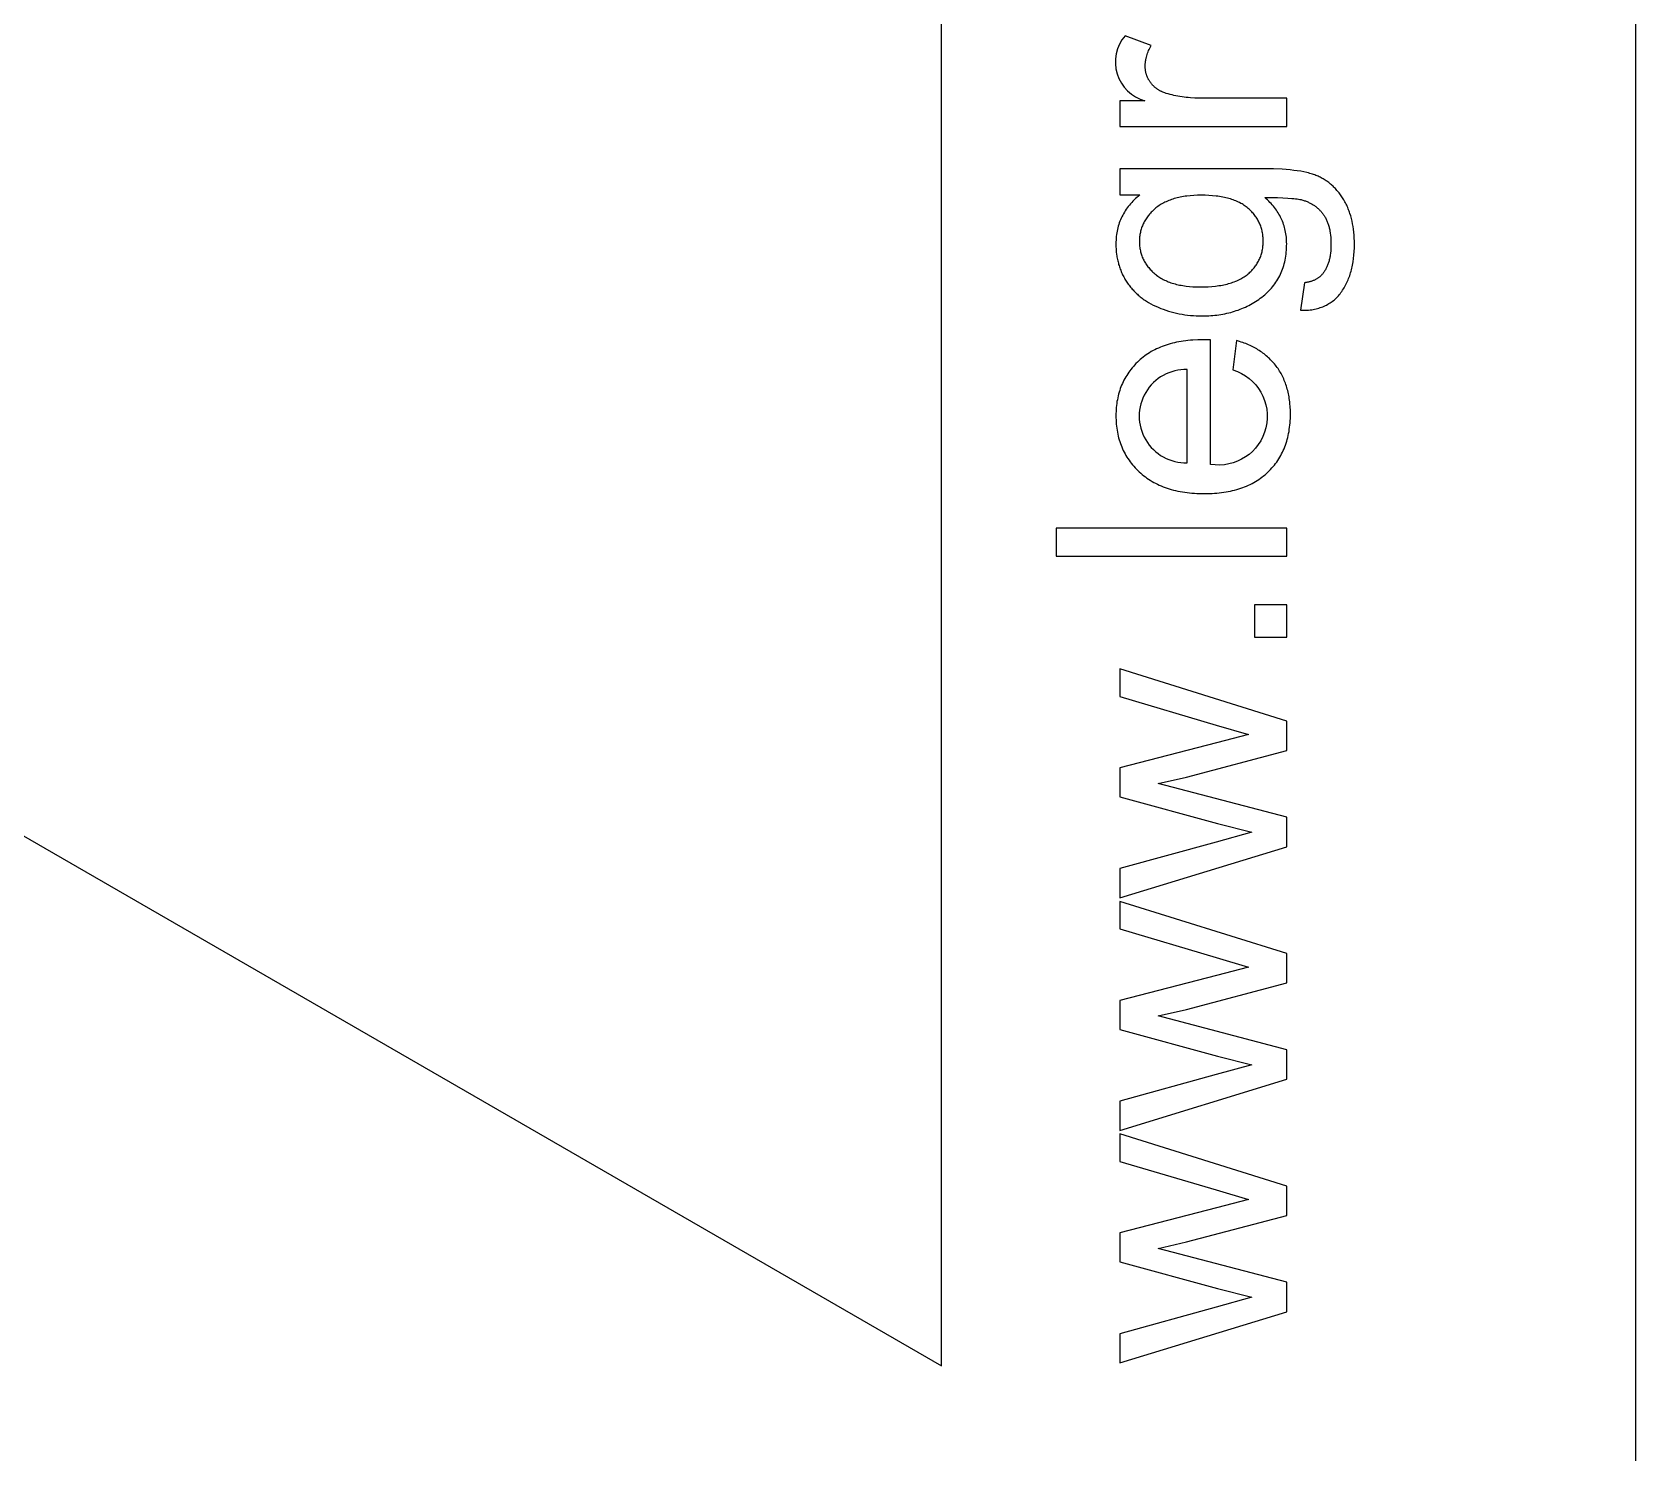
# Model space of a CAD drawing. Extents: x -364 to 3236, y -471 to 545.
# Drawn here: x 1074.26 to 1097.35, y -426.76 to -406.31 of the extents above; entities that cross this region are included whole.
import ezdxf

# ---------------------------------------------------------------- set-up
doc = ezdxf.new("R2010")
doc.units = 0
for name, color, linetype in [('CUT', 7, 'CONTINUOUS'), ('ENGRAVE', 5, 'CONTINUOUS'), ('LIGHT_CUT', 1, 'CONTINUOUS')]:
    doc.layers.add(name, color=color, linetype=linetype)

msp = doc.modelspace()

# ---------------------------------------------------------------- linework, layer by layer
at = {"layer": 'CUT'}
msp.add_lwpolyline([(1097.347, -442.829), (1097.347, 83.359), (869.501, 214.906), (869.501, -311.282)], close=True, dxfattribs=at)
at = {"layer": 'ENGRAVE'}
for points in [[(1090.279, -407.299), (1089.915, -407.299), (1089.915, -407.665), (1092.319, -407.665), (1092.319, -407.258), (1091.06, -407.258), (1090.996, -407.257), (1090.934, -407.254), (1090.903, -407.251), (1090.872, -407.248), (1090.842, -407.245), (1090.812, -407.241), (1090.783, -407.236), (1090.754, -407.231), (1090.725, -407.226), (1090.696, -407.22), (1090.668, -407.213), (1090.64, -407.206), (1090.612, -407.198), (1090.585, -407.19), (1090.567, -407.184), (1090.55, -407.178), (1090.534, -407.171), (1090.526, -407.167), (1090.518, -407.163), (1090.51, -407.16), (1090.502, -407.156), (1090.494, -407.152), (1090.487, -407.147), (1090.479, -407.143), (1090.472, -407.139), (1090.465, -407.134), (1090.458, -407.129), (1090.451, -407.125), (1090.444, -407.12), (1090.438, -407.115), (1090.431, -407.109), (1090.425, -407.104), (1090.418, -407.099), (1090.412, -407.093), (1090.406, -407.088), (1090.4, -407.082), (1090.394, -407.076), (1090.389, -407.07), (1090.383, -407.064), (1090.378, -407.058), (1090.372, -407.051), (1090.367, -407.045), (1090.362, -407.038), (1090.357, -407.032), (1090.352, -407.025), (1090.348, -407.018), (1090.343, -407.011), (1090.339, -407.004), (1090.335, -406.997), (1090.331, -406.99), (1090.327, -406.983), (1090.323, -406.976), (1090.32, -406.969), (1090.316, -406.962), (1090.313, -406.955), (1090.31, -406.947), (1090.307, -406.94), (1090.304, -406.933), (1090.302, -406.925), (1090.299, -406.918), (1090.297, -406.91), (1090.295, -406.902), (1090.293, -406.895), (1090.291, -406.887), (1090.29, -406.879), (1090.288, -406.871), (1090.287, -406.863), (1090.286, -406.855), (1090.285, -406.847), (1090.284, -406.839), (1090.283, -406.831), (1090.282, -406.823), (1090.282, -406.815), (1090.282, -406.807), (1090.282, -406.798), (1090.282, -406.789), (1090.282, -406.78), (1090.282, -406.77), (1090.283, -406.761), (1090.284, -406.752), (1090.285, -406.742), (1090.286, -406.733), (1090.287, -406.724), (1090.289, -406.714), (1090.29, -406.705), (1090.292, -406.696), (1090.294, -406.686), (1090.296, -406.677), (1090.299, -406.668), (1090.304, -406.649), (1090.31, -406.63), (1090.316, -406.612), (1090.323, -406.593), (1090.331, -406.574), (1090.34, -406.556), (1090.349, -406.537), (1090.359, -406.518), (1090.37, -406.5), (1089.992, -406.359, 0.546915)], [(1091.545, -411.171, -0.936765), (1091.221, -412.531), (1091.221, -410.739), (1091.112, -410.736), (1091.039, -410.738), (1090.968, -410.741), (1090.933, -410.744), (1090.898, -410.747), (1090.865, -410.751), (1090.831, -410.755), (1090.799, -410.761), (1090.766, -410.766), (1090.735, -410.772), (1090.703, -410.779), (1090.673, -410.787), (1090.643, -410.795), (1090.613, -410.804), (1090.584, -410.813), (1090.555, -410.823), (1090.527, -410.833), (1090.5, -410.844), (1090.473, -410.856), (1090.446, -410.868), (1090.42, -410.881), (1090.395, -410.894), (1090.37, -410.908), (1090.345, -410.923), (1090.321, -410.938), (1090.298, -410.954), (1090.275, -410.97), (1090.253, -410.987), (1090.231, -411.005), (1090.21, -411.023), (1090.189, -411.042), (1090.169, -411.061), (1090.149, -411.081), (1090.13, -411.101), (1090.112, -411.121), (1090.094, -411.142), (1090.077, -411.163), (1090.061, -411.184), (1090.045, -411.206), (1090.03, -411.228), (1090.016, -411.25), (1090.002, -411.273), (1089.989, -411.296), (1089.976, -411.319), (1089.965, -411.343), (1089.953, -411.367), (1089.943, -411.392), (1089.933, -411.416), (1089.924, -411.441), (1089.915, -411.467), (1089.907, -411.493), (1089.9, -411.519), (1089.893, -411.545), (1089.887, -411.572), (1089.881, -411.6), (1089.876, -411.627), (1089.872, -411.655), (1089.869, -411.683), (1089.866, -411.712), (1089.864, -411.741), (1089.862, -411.77), (1089.861, -411.8), (1089.861, -411.83), (1089.861, -411.86), (1089.862, -411.891), (1089.864, -411.921), (1089.866, -411.951), (1089.869, -411.981), (1089.873, -412.01), (1089.877, -412.038), (1089.882, -412.067), (1089.887, -412.095), (1089.893, -412.123), (1089.9, -412.15), (1089.908, -412.177), (1089.916, -412.203), (1089.925, -412.23), (1089.934, -412.256), (1089.944, -412.281), (1089.955, -412.306), (1089.967, -412.331), (1089.979, -412.355), (1089.992, -412.379), (1090.005, -412.403), (1090.019, -412.426), (1090.034, -412.449), (1090.049, -412.472), (1090.065, -412.494), (1090.082, -412.516), (1090.099, -412.538), (1090.117, -412.559), (1090.136, -412.58), (1090.155, -412.6), (1090.175, -412.62), (1090.196, -412.64), (1090.217, -412.659), (1090.239, -412.678), (1090.261, -412.696), (1090.284, -412.713), (1090.307, -412.73), (1090.331, -412.746), (1090.355, -412.761), (1090.38, -412.776), (1090.406, -412.791), (1090.432, -412.804), (1090.458, -412.818), (1090.485, -412.83), (1090.513, -412.842), (1090.541, -412.853), (1090.569, -412.864), (1090.599, -412.874), (1090.628, -412.883), (1090.658, -412.892), (1090.689, -412.901), (1090.72, -412.908), (1090.752, -412.915), (1090.785, -412.922), (1090.817, -412.927), (1090.851, -412.933), (1090.885, -412.937), (1090.919, -412.941), (1090.954, -412.944), (1090.99, -412.947), (1091.026, -412.949), (1091.062, -412.951), (1091.137, -412.952), (1091.209, -412.951), (1091.245, -412.949), (1091.28, -412.947), (1091.314, -412.945), (1091.348, -412.941), (1091.381, -412.937), (1091.414, -412.933), (1091.446, -412.928), (1091.478, -412.922), (1091.509, -412.916), (1091.54, -412.909), (1091.57, -412.901), (1091.6, -412.893), (1091.629, -412.884), (1091.658, -412.875), (1091.686, -412.865), (1091.714, -412.854), (1091.741, -412.843), (1091.768, -412.831), (1091.794, -412.819), (1091.82, -412.806), (1091.845, -412.792), (1091.869, -412.778), (1091.894, -412.764), (1091.917, -412.748), (1091.94, -412.732), (1091.963, -412.716), (1091.985, -412.698), (1092.007, -412.681), (1092.028, -412.662), (1092.048, -412.643), (1092.068, -412.624), (1092.087, -412.604), (1092.106, -412.583), (1092.124, -412.562), (1092.142, -412.541), (1092.159, -412.52), (1092.175, -412.498), (1092.19, -412.475), (1092.205, -412.452), (1092.219, -412.429), (1092.233, -412.405), (1092.246, -412.381), (1092.258, -412.356), (1092.27, -412.331), (1092.281, -412.306), (1092.292, -412.28), (1092.302, -412.253), (1092.311, -412.226), (1092.319, -412.199), (1092.327, -412.172), (1092.335, -412.144), (1092.341, -412.115), (1092.347, -412.086), (1092.353, -412.057), (1092.357, -412.027), (1092.361, -411.997), (1092.365, -411.966), (1092.368, -411.935), (1092.37, -411.904), (1092.372, -411.872), (1092.373, -411.84), (1092.373, -411.807), (1092.372, -411.755), (1092.37, -411.705), (1092.366, -411.655), (1092.363, -411.631), (1092.36, -411.607), (1092.357, -411.583), (1092.353, -411.56), (1092.349, -411.537), (1092.344, -411.514), (1092.339, -411.491), (1092.334, -411.469), (1092.328, -411.447), (1092.322, -411.426), (1092.315, -411.404), (1092.308, -411.383), (1092.301, -411.362), (1092.293, -411.342), (1092.285, -411.322), (1092.277, -411.302), (1092.268, -411.282), (1092.258, -411.263), (1092.249, -411.244), (1092.238, -411.225), (1092.228, -411.207), (1092.217, -411.189), (1092.206, -411.171), (1092.194, -411.153), (1092.182, -411.136), (1092.169, -411.119), (1092.156, -411.102), (1092.143, -411.086), (1092.13, -411.07), (1092.116, -411.054), (1092.102, -411.039), (1092.087, -411.024), (1092.072, -411.009), (1092.057, -410.995), (1092.042, -410.981), (1092.026, -410.967), (1092.01, -410.954), (1091.993, -410.941), (1091.976, -410.928), (1091.959, -410.916), (1091.942, -410.904), (1091.924, -410.892), (1091.906, -410.881), (1091.888, -410.87), (1091.869, -410.859), (1091.85, -410.849), (1091.831, -410.838), (1091.811, -410.829), (1091.791, -410.819), (1091.771, -410.81), (1091.75, -410.802), (1091.729, -410.793), (1091.708, -410.785), (1091.686, -410.777), (1091.664, -410.77), (1091.642, -410.763), (1091.597, -410.75)], [(1090.886, -412.508), (1090.886, -411.166, 1.02884)]]:
    msp.add_lwpolyline(points, format="xyb", close=True, dxfattribs=at)
for points in [[(1092.518, -410.313), (1092.542, -410.313), (1092.566, -410.313), (1092.589, -410.312), (1092.612, -410.311), (1092.635, -410.309), (1092.657, -410.307), (1092.679, -410.304), (1092.7, -410.301), (1092.721, -410.297), (1092.742, -410.292), (1092.762, -410.287), (1092.782, -410.281), (1092.802, -410.275), (1092.821, -410.269), (1092.84, -410.261), (1092.858, -410.254), (1092.876, -410.245), (1092.894, -410.237), (1092.911, -410.227), (1092.928, -410.217), (1092.944, -410.207), (1092.96, -410.196), (1092.976, -410.185), (1092.992, -410.173), (1093.006, -410.16), (1093.021, -410.147), (1093.035, -410.133), (1093.049, -410.119), (1093.063, -410.105), (1093.076, -410.089), (1093.088, -410.074), (1093.101, -410.057), (1093.112, -410.041), (1093.124, -410.024), (1093.135, -410.006), (1093.146, -409.989), (1093.156, -409.971), (1093.166, -409.952), (1093.176, -409.934), (1093.185, -409.915), (1093.194, -409.895), (1093.203, -409.876), (1093.211, -409.856), (1093.218, -409.836), (1093.226, -409.815), (1093.233, -409.794), (1093.239, -409.773), (1093.246, -409.751), (1093.252, -409.729), (1093.257, -409.707), (1093.262, -409.685), (1093.267, -409.662), (1093.271, -409.639), (1093.275, -409.615), (1093.282, -409.567), (1093.287, -409.518), (1093.291, -409.468), (1093.293, -409.416), (1093.294, -409.363), (1093.294, -409.318), (1093.292, -409.274), (1093.289, -409.231), (1093.286, -409.189), (1093.281, -409.147), (1093.275, -409.107), (1093.268, -409.068), (1093.26, -409.029), (1093.251, -408.991), (1093.241, -408.955), (1093.23, -408.919), (1093.224, -408.901), (1093.218, -408.884), (1093.211, -408.867), (1093.204, -408.85), (1093.197, -408.833), (1093.19, -408.816), (1093.183, -408.8), (1093.175, -408.784), (1093.167, -408.768), (1093.158, -408.753), (1093.141, -408.722), (1093.123, -408.693), (1093.113, -408.678), (1093.104, -408.664), (1093.094, -408.651), (1093.084, -408.637), (1093.074, -408.624), (1093.064, -408.611), (1093.053, -408.598), (1093.043, -408.586), (1093.032, -408.573), (1093.021, -408.561), (1093.009, -408.55), (1092.998, -408.538), (1092.986, -408.527), (1092.974, -408.516), (1092.962, -408.505), (1092.95, -408.495), (1092.938, -408.485), (1092.925, -408.475), (1092.912, -408.465), (1092.899, -408.456), (1092.886, -408.447), (1092.873, -408.438), (1092.859, -408.43), (1092.845, -408.421), (1092.831, -408.413), (1092.817, -408.405), (1092.803, -408.398), (1092.788, -408.391), (1092.773, -408.384), (1092.758, -408.377), (1092.741, -408.37), (1092.725, -408.364), (1092.707, -408.358), (1092.689, -408.352), (1092.67, -408.346), (1092.651, -408.341), (1092.631, -408.335), (1092.61, -408.33), (1092.567, -408.321), (1092.521, -408.312), (1092.472, -408.305), (1092.421, -408.298), (1092.368, -408.292), (1092.312, -408.287), (1092.253, -408.283), (1092.128, -408.278), (1091.993, -408.276), (1089.915, -408.276), (1089.915, -408.652), (1090.205, -408.652), (1090.184, -408.669), (1090.163, -408.687), (1090.143, -408.705), (1090.124, -408.723), (1090.106, -408.742), (1090.088, -408.761), (1090.071, -408.78), (1090.054, -408.799), (1090.038, -408.819), (1090.023, -408.839), (1090.009, -408.859), (1089.995, -408.88), (1089.982, -408.901), (1089.97, -408.922), (1089.958, -408.944), (1089.947, -408.965), (1089.936, -408.987), (1089.927, -409.01), (1089.918, -409.032), (1089.909, -409.055), (1089.901, -409.079), (1089.894, -409.102), (1089.888, -409.126), (1089.882, -409.15), (1089.877, -409.175), (1089.873, -409.199), (1089.869, -409.224), (1089.866, -409.25), (1089.864, -409.275), (1089.862, -409.301), (1089.861, -409.327), (1089.861, -409.354), (1089.861, -409.393), (1089.863, -409.432), (1089.866, -409.47), (1089.871, -409.508), (1089.873, -409.527), (1089.876, -409.545), (1089.879, -409.563), (1089.883, -409.581), (1089.887, -409.599), (1089.891, -409.617), (1089.896, -409.635), (1089.9, -409.652), (1089.905, -409.669), (1089.911, -409.686), (1089.917, -409.703), (1089.923, -409.72), (1089.929, -409.737), (1089.936, -409.753), (1089.943, -409.77), (1089.95, -409.786), (1089.957, -409.802), (1089.965, -409.818), (1089.974, -409.833), (1089.982, -409.849), (1089.991, -409.864), (1090, -409.879), (1090.009, -409.894), (1090.019, -409.909), (1090.029, -409.924), (1090.039, -409.938), (1090.05, -409.953), (1090.061, -409.967), (1090.072, -409.98), (1090.083, -409.994), (1090.095, -410.007), (1090.107, -410.02), (1090.119, -410.033), (1090.131, -410.046), (1090.144, -410.059), (1090.157, -410.071), (1090.17, -410.083), (1090.183, -410.095), (1090.197, -410.106), (1090.211, -410.118), (1090.225, -410.129), (1090.239, -410.14), (1090.254, -410.151), (1090.269, -410.161), (1090.284, -410.171), (1090.3, -410.181), (1090.331, -410.201), (1090.364, -410.22), (1090.398, -410.237), (1090.433, -410.254), (1090.468, -410.27), (1090.505, -410.285), (1090.542, -410.299), (1090.579, -410.312), (1090.617, -410.325), (1090.655, -410.336), (1090.694, -410.346), (1090.733, -410.355), (1090.773, -410.364), (1090.812, -410.371), (1090.853, -410.377), (1090.893, -410.382), (1090.935, -410.387), (1090.976, -410.39), (1091.018, -410.393), (1091.06, -410.394), (1091.103, -410.395), (1091.165, -410.394), (1091.196, -410.392), (1091.226, -410.39), (1091.256, -410.388), (1091.286, -410.385), (1091.315, -410.382), (1091.344, -410.378), (1091.373, -410.373), (1091.402, -410.368), (1091.43, -410.363), (1091.458, -410.356), (1091.486, -410.35), (1091.514, -410.343), (1091.541, -410.335), (1091.568, -410.327), (1091.594, -410.318), (1091.621, -410.309), (1091.647, -410.299), (1091.673, -410.289), (1091.698, -410.278), (1091.724, -410.266), (1091.749, -410.254), (1091.773, -410.242), (1091.798, -410.229), (1091.822, -410.215), (1091.846, -410.201), (1091.869, -410.187), (1091.893, -410.172), (1091.916, -410.156), (1091.939, -410.14), (1091.961, -410.123), (1091.983, -410.106), (1092.004, -410.088), (1092.025, -410.07), (1092.045, -410.052), (1092.064, -410.033), (1092.083, -410.013), (1092.1, -409.994), (1092.117, -409.973), (1092.134, -409.953), (1092.15, -409.931), (1092.165, -409.91), (1092.179, -409.888), (1092.193, -409.865), (1092.205, -409.843), (1092.218, -409.819), (1092.229, -409.795), (1092.24, -409.771), (1092.25, -409.747), (1092.26, -409.722), (1092.268, -409.696), (1092.276, -409.67), (1092.284, -409.644), (1092.29, -409.617), (1092.296, -409.59), (1092.301, -409.562), (1092.306, -409.534), (1092.31, -409.505), (1092.313, -409.476), (1092.315, -409.447), (1092.317, -409.417), (1092.318, -409.387), (1092.319, -409.356), (1092.318, -409.331), (1092.317, -409.307), (1092.316, -409.282), (1092.314, -409.258), (1092.311, -409.235), (1092.308, -409.211), (1092.304, -409.188), (1092.299, -409.165), (1092.294, -409.142), (1092.288, -409.12), (1092.281, -409.097), (1092.274, -409.076), (1092.267, -409.054), (1092.258, -409.032), (1092.249, -409.011), (1092.24, -408.99), (1092.23, -408.97), (1092.219, -408.949), (1092.208, -408.929), (1092.196, -408.909), (1092.183, -408.89), (1092.17, -408.87), (1092.156, -408.851), (1092.142, -408.832), (1092.127, -408.814), (1092.111, -408.795), (1092.095, -408.777), (1092.078, -408.759), (1092.06, -408.742), (1092.042, -408.724), (1092.023, -408.707), (1092.004, -408.69), (1092.186, -408.691), (1092.264, -408.693), (1092.334, -408.697), (1092.395, -408.701), (1092.422, -408.703), (1092.447, -408.706), (1092.47, -408.709), (1092.491, -408.712), (1092.51, -408.716), (1092.519, -408.718), (1092.527, -408.72), (1092.539, -408.723), (1092.552, -408.727), (1092.564, -408.731), (1092.576, -408.735), (1092.588, -408.739), (1092.6, -408.744), (1092.612, -408.748), (1092.623, -408.753), (1092.634, -408.758), (1092.645, -408.764), (1092.656, -408.769), (1092.667, -408.775), (1092.677, -408.78), (1092.688, -408.786), (1092.698, -408.793), (1092.708, -408.799), (1092.718, -408.806), (1092.727, -408.812), (1092.737, -408.819), (1092.746, -408.827), (1092.755, -408.834), (1092.764, -408.842), (1092.773, -408.849), (1092.781, -408.857), (1092.79, -408.865), (1092.798, -408.874), (1092.806, -408.882), (1092.814, -408.891), (1092.822, -408.9), (1092.829, -408.909), (1092.836, -408.919), (1092.844, -408.928), (1092.851, -408.938), (1092.857, -408.948), (1092.864, -408.958), (1092.87, -408.969), (1092.876, -408.979), (1092.882, -408.99), (1092.888, -409.002), (1092.893, -409.013), (1092.898, -409.025), (1092.903, -409.037), (1092.908, -409.049), (1092.913, -409.062), (1092.917, -409.074), (1092.921, -409.087), (1092.925, -409.101), (1092.929, -409.114), (1092.932, -409.128), (1092.935, -409.142), (1092.938, -409.156), (1092.941, -409.171), (1092.946, -409.201), (1092.95, -409.231), (1092.953, -409.263), (1092.955, -409.296), (1092.956, -409.33), (1092.957, -409.365), (1092.956, -409.397), (1092.955, -409.429), (1092.953, -409.459), (1092.95, -409.489), (1092.946, -409.518), (1092.943, -409.532), (1092.941, -409.546), (1092.938, -409.56), (1092.935, -409.573), (1092.932, -409.587), (1092.929, -409.6), (1092.925, -409.613), (1092.921, -409.625), (1092.917, -409.638), (1092.913, -409.65), (1092.908, -409.662), (1092.903, -409.673), (1092.898, -409.685), (1092.893, -409.696), (1092.888, -409.707), (1092.882, -409.718), (1092.876, -409.729), (1092.87, -409.739), (1092.864, -409.75), (1092.857, -409.76), (1092.851, -409.769), (1092.844, -409.779), (1092.838, -409.786), (1092.833, -409.793), (1092.827, -409.799), (1092.821, -409.806), (1092.815, -409.812), (1092.809, -409.818), (1092.802, -409.824), (1092.796, -409.83), (1092.789, -409.836), (1092.782, -409.841), (1092.774, -409.846), (1092.767, -409.851), (1092.759, -409.856), (1092.751, -409.861), (1092.743, -409.866), (1092.735, -409.87), (1092.727, -409.874), (1092.718, -409.878), (1092.709, -409.882), (1092.7, -409.886), (1092.691, -409.89), (1092.681, -409.893), (1092.672, -409.896), (1092.662, -409.899), (1092.652, -409.902), (1092.642, -409.905), (1092.631, -409.907), (1092.621, -409.909), (1092.61, -409.912), (1092.599, -409.914), (1092.588, -409.915), (1092.577, -409.917)], [(1091.074, -409.976), (1091.132, -409.975), (1091.188, -409.973), (1091.242, -409.969), (1091.294, -409.964), (1091.344, -409.958), (1091.369, -409.954), (1091.393, -409.95), (1091.416, -409.945), (1091.439, -409.94), (1091.461, -409.935), (1091.483, -409.929), (1091.504, -409.923), (1091.525, -409.916), (1091.545, -409.91), (1091.565, -409.903), (1091.585, -409.895), (1091.603, -409.887), (1091.622, -409.879), (1091.639, -409.87), (1091.657, -409.861), (1091.674, -409.852), (1091.69, -409.842), (1091.706, -409.832), (1091.721, -409.822), (1091.736, -409.811), (1091.75, -409.8), (1091.764, -409.788), (1091.777, -409.776), (1091.79, -409.764), (1091.803, -409.752), (1091.815, -409.74), (1091.827, -409.727), (1091.838, -409.714), (1091.849, -409.701), (1091.859, -409.688), (1091.869, -409.675), (1091.879, -409.661), (1091.888, -409.648), (1091.896, -409.634), (1091.905, -409.62), (1091.913, -409.606), (1091.92, -409.591), (1091.927, -409.576), (1091.934, -409.562), (1091.94, -409.547), (1091.946, -409.532), (1091.951, -409.516), (1091.956, -409.501), (1091.96, -409.485), (1091.964, -409.469), (1091.968, -409.453), (1091.971, -409.437), (1091.974, -409.42), (1091.976, -409.403), (1091.978, -409.387), (1091.979, -409.37), (1091.981, -409.352), (1091.981, -409.335), (1091.981, -409.317), (1091.981, -409.3), (1091.981, -409.283), (1091.979, -409.266), (1091.978, -409.249), (1091.976, -409.232), (1091.974, -409.215), (1091.971, -409.199), (1091.968, -409.183), (1091.964, -409.167), (1091.96, -409.151), (1091.956, -409.135), (1091.951, -409.12), (1091.946, -409.104), (1091.94, -409.089), (1091.934, -409.074), (1091.927, -409.059), (1091.92, -409.045), (1091.913, -409.03), (1091.905, -409.016), (1091.897, -409.002), (1091.888, -408.988), (1091.879, -408.974), (1091.87, -408.961), (1091.86, -408.947), (1091.849, -408.934), (1091.839, -408.921), (1091.827, -408.908), (1091.816, -408.896), (1091.804, -408.883), (1091.791, -408.871), (1091.779, -408.859), (1091.765, -408.847), (1091.751, -408.835), (1091.737, -408.824), (1091.723, -408.813), (1091.707, -408.802), (1091.692, -408.792), (1091.676, -408.782), (1091.659, -408.773), (1091.642, -408.763), (1091.624, -408.755), (1091.606, -408.746), (1091.588, -408.738), (1091.569, -408.731), (1091.549, -408.723), (1091.529, -408.717), (1091.509, -408.71), (1091.488, -408.704), (1091.466, -408.698), (1091.444, -408.693), (1091.422, -408.688), (1091.399, -408.683), (1091.376, -408.679), (1091.352, -408.675), (1091.328, -408.672), (1091.303, -408.668), (1091.252, -408.663), (1091.199, -408.659), (1091.144, -408.657), (1091.087, -408.656), (1091.033, -408.657), (1090.98, -408.66), (1090.93, -408.663), (1090.88, -408.669), (1090.856, -408.672), (1090.833, -408.676), (1090.81, -408.68), (1090.787, -408.684), (1090.765, -408.689), (1090.743, -408.694), (1090.721, -408.699), (1090.7, -408.705), (1090.68, -408.712), (1090.66, -408.718), (1090.64, -408.725), (1090.621, -408.733), (1090.602, -408.741), (1090.583, -408.749), (1090.565, -408.758), (1090.548, -408.767), (1090.53, -408.776), (1090.514, -408.786), (1090.497, -408.796), (1090.481, -408.806), (1090.466, -408.817), (1090.451, -408.829), (1090.436, -408.84), (1090.422, -408.852), (1090.408, -408.865), (1090.395, -408.877), (1090.382, -408.89), (1090.369, -408.902), (1090.357, -408.915), (1090.346, -408.928), (1090.335, -408.942), (1090.324, -408.955), (1090.314, -408.969), (1090.304, -408.982), (1090.294, -408.996), (1090.285, -409.01), (1090.277, -409.025), (1090.269, -409.039), (1090.261, -409.053), (1090.254, -409.068), (1090.247, -409.083), (1090.241, -409.098), (1090.235, -409.113), (1090.229, -409.128), (1090.224, -409.144), (1090.22, -409.159), (1090.216, -409.175), (1090.212, -409.191), (1090.209, -409.207), (1090.206, -409.223), (1090.203, -409.24), (1090.201, -409.256), (1090.2, -409.273), (1090.199, -409.29), (1090.198, -409.307), (1090.198, -409.324), (1090.198, -409.341), (1090.199, -409.358), (1090.2, -409.374), (1090.201, -409.391), (1090.203, -409.407), (1090.206, -409.423), (1090.209, -409.439), (1090.212, -409.455), (1090.215, -409.47), (1090.219, -409.486), (1090.224, -409.501), (1090.229, -409.516), (1090.234, -409.531), (1090.24, -409.546), (1090.246, -409.561), (1090.253, -409.575), (1090.26, -409.59), (1090.268, -409.604), (1090.276, -409.618), (1090.284, -409.632), (1090.293, -409.645), (1090.302, -409.659), (1090.312, -409.672), (1090.322, -409.686), (1090.333, -409.699), (1090.344, -409.712), (1090.355, -409.724), (1090.367, -409.737), (1090.379, -409.749), (1090.392, -409.762), (1090.405, -409.774), (1090.419, -409.786), (1090.433, -409.798), (1090.447, -409.809), (1090.462, -409.82), (1090.477, -409.83), (1090.493, -409.841), (1090.509, -409.85), (1090.525, -409.86), (1090.542, -409.869), (1090.56, -409.878), (1090.577, -409.886), (1090.596, -409.894), (1090.614, -409.902), (1090.633, -409.909), (1090.653, -409.916), (1090.672, -409.922), (1090.693, -409.928), (1090.713, -409.934), (1090.735, -409.94), (1090.756, -409.945), (1090.778, -409.949), (1090.8, -409.953), (1090.823, -409.957), (1090.846, -409.961), (1090.87, -409.964), (1090.918, -409.969), (1090.969, -409.973), (1091.02, -409.975)], [(1092.319, -413.855), (1092.319, -413.448), (1089.001, -413.448), (1089.001, -413.855)], [(1092.319, -415.018), (1092.319, -414.554), (1091.855, -414.554), (1091.855, -415.018)], [(1091.818, -417.827), (1091.302, -417.97), (1089.915, -418.352), (1089.915, -418.773), (1092.319, -418.038), (1092.319, -417.612), (1090.47, -417.125), (1090.879, -417.033), (1092.319, -416.65), (1092.319, -416.227), (1089.915, -415.476), (1089.915, -415.872), (1091.305, -416.284), (1091.769, -416.422), (1091.309, -416.542), (1089.915, -416.901), (1089.915, -417.32), (1091.323, -417.703)], [(1091.818, -421.174), (1091.302, -421.317), (1089.915, -421.699), (1089.915, -422.12), (1092.319, -421.385), (1092.319, -420.959), (1090.47, -420.473), (1090.879, -420.38), (1092.319, -419.997), (1092.319, -419.574), (1089.915, -418.823), (1089.915, -419.219), (1091.305, -419.631), (1091.769, -419.769), (1091.309, -419.889), (1089.915, -420.249), (1089.915, -420.667), (1091.323, -421.05)], [(1091.818, -424.522), (1091.302, -424.664), (1089.915, -425.047), (1089.915, -425.468), (1092.319, -424.732), (1092.319, -424.307), (1090.47, -423.82), (1090.879, -423.727), (1092.319, -423.345), (1092.319, -422.922), (1089.915, -422.17), (1089.915, -422.566), (1091.305, -422.978), (1091.769, -423.116), (1091.309, -423.236), (1089.915, -423.596), (1089.915, -424.015), (1091.323, -424.397)]]:
    msp.add_lwpolyline(points, close=True, dxfattribs=at)
at = {"layer": 'LIGHT_CUT'}
msp.add_lwpolyline([(879.501, -65.509), (879.501, -305.509), (1087.347, -425.509), (1087.347, -185.509)], close=True, dxfattribs=at)

doc.saveas('drawing.dxf')
